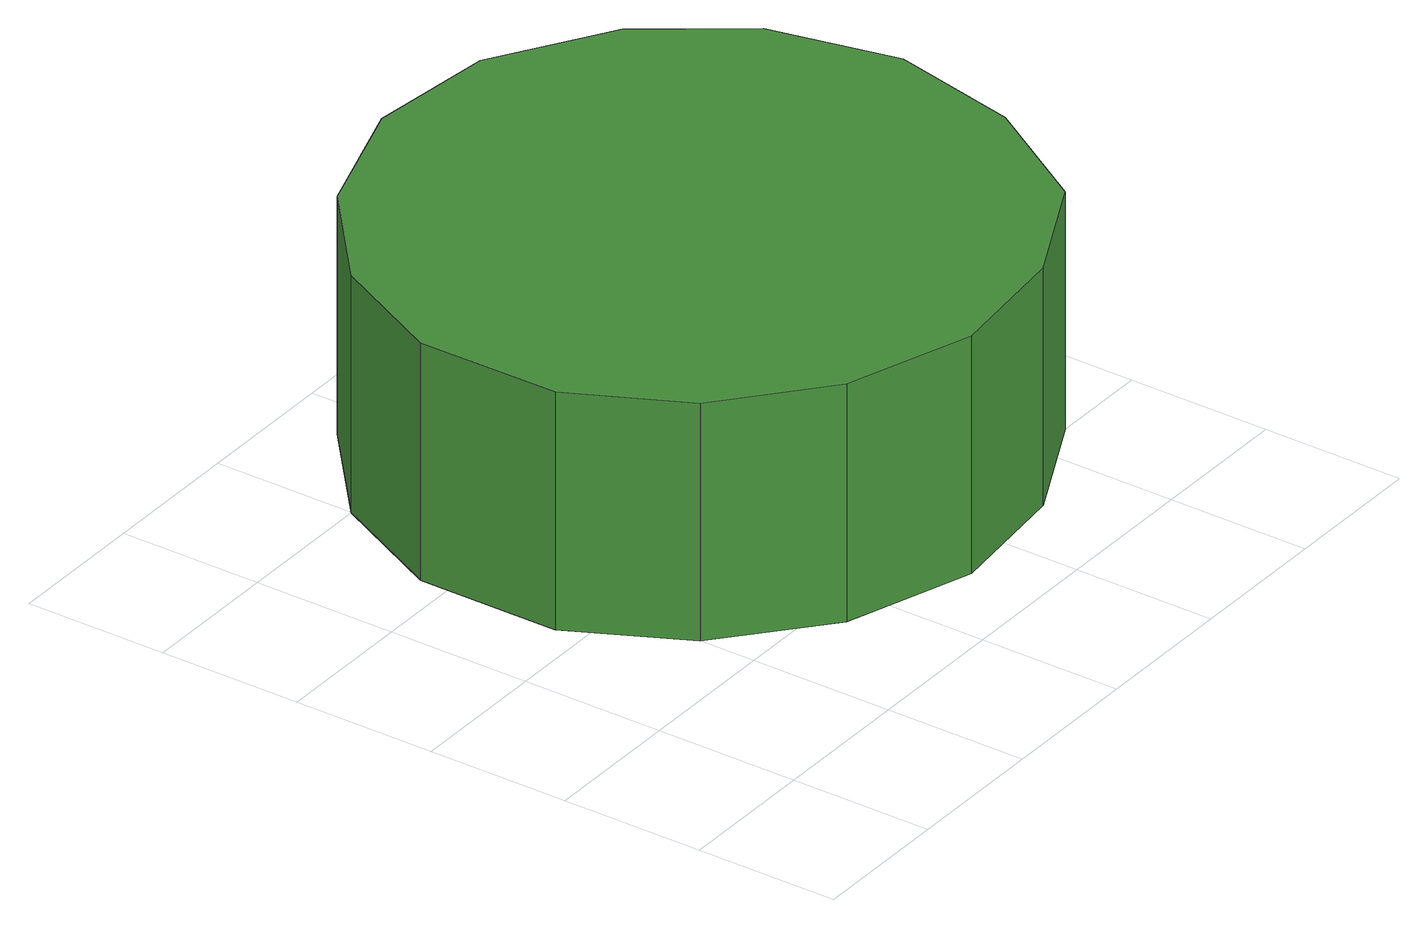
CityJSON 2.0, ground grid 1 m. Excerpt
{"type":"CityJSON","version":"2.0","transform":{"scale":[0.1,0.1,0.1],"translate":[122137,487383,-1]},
"CityObjects":{
"tree1":{"type":"SolitaryVegetationObject","attributes":{"function":"something"},"geometry":[{"type":"MultiSurface","lod":"1","boundaries":[[[0,1,2,3,4,5,6,7,8,9,10,11,12,13,14]],[[15,16,17,18,19,20,21,22,23,24,25,26,27,28,29]],[[0,29,28,1]],[[1,28,27,2]],[[2,27,26,3]],[[3,26,25,4]],[[4,25,24,5]],[[5,24,23,6]],[[6,23,22,7]],[[7,22,21,8]],[[8,21,20,9]],[[9,20,19,10]],[[10,19,18,11]],[[11,18,17,12]],[[12,17,16,13]],[[13,16,15,14]],[[14,15,29,0]]]}]},
"tree2":{"type":"SolitaryVegetationObject","attributes":{"function":"something"}}
},
"vertices":[
[50,27,25],[48,36,25],[43,43,25],[35,48,25],[26,49,25],[17,46,25],[10,40,25],[6,32,25],[6,22,25],[10,14,25],[17,8,25],[26,5,25],[35,6,25],[43,10,25],[48,18,25],[48,18,8],[43,10,8],[35,6,8],[26,5,8],[17,8,8],[10,14,8],[6,22,8],[6,32,8],[10,40,8],[17,46,8],[26,49,8],[35,48,8],[43,43,8],[48,36,8],[50,27,8]
]}
